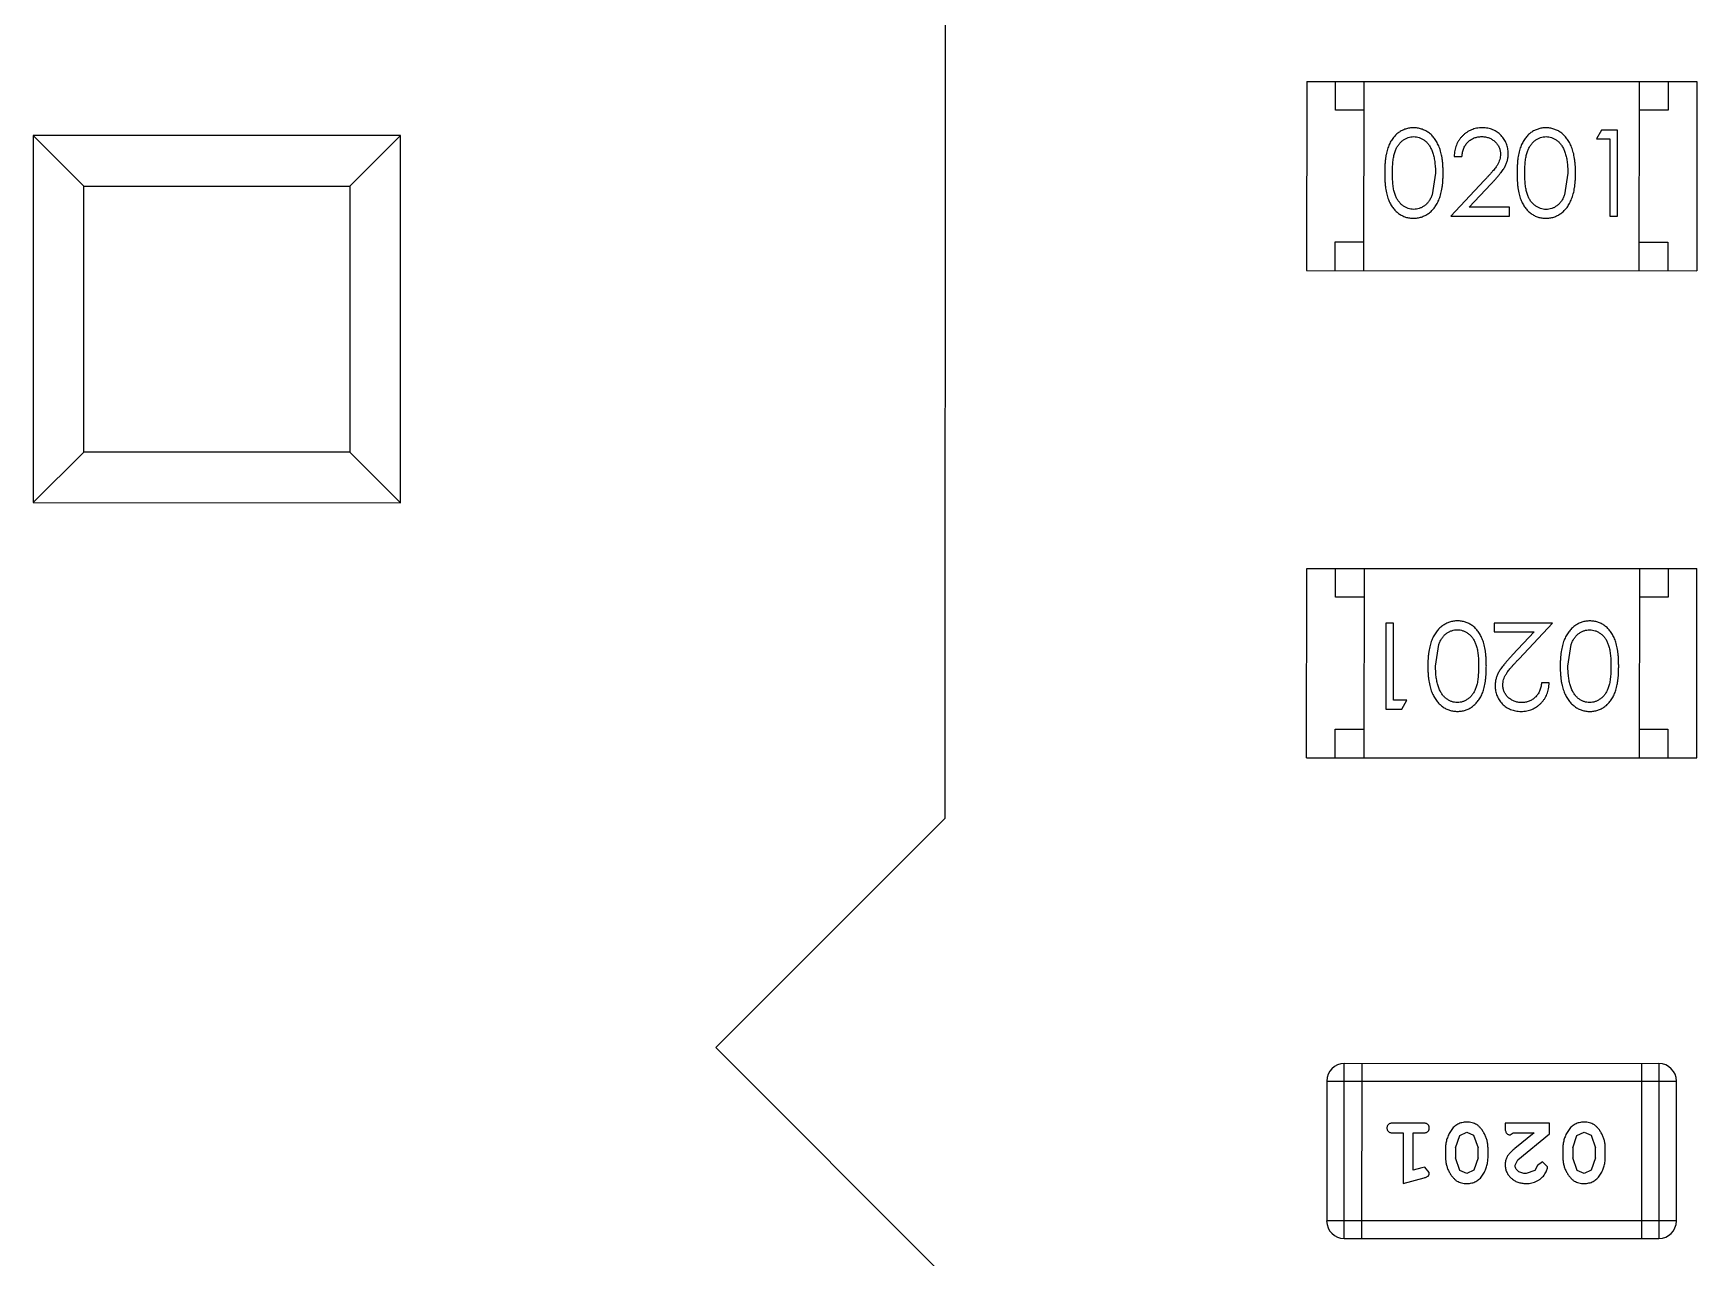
# Model space of a CAD drawing. Header units: millimetres. Extents: x 3 to 124, y -45 to 11.
# Drawn here: x 95.731 to 98.631, y -17.839 to -15.704 of the extents above; entities that cross this region are included whole.
import ezdxf

# ---------------------------------------------------------------- set-up
doc = ezdxf.new("R2010")
doc.units = ezdxf.units.MM
doc.header["$LTSCALE"] = 1.21
doc.header["$MEASUREMENT"] = 0
doc.layers.get('0').update_dxf_attribs({"linetype": 'CONTINUOUS'})

msp = doc.modelspace()

# ---------------------------------------------------------------- linework, layer by layer
at = {"color": 6, "linetype": 'Continuous'}
for p, q in [((97.321, -17.073), (97.3213, -15.333)), ((97.9512, -15.7882), (97.9511, -16.1182)), ((97.9512, -15.7882), (98.6312, -15.7883)), ((98.0012, -15.8382), (98.0012, -15.7882)), ((98.0511, -16.1182), (98.0512, -15.7882)), ((98.5311, -16.1183), (98.5312, -15.7883)), ((98.5812, -15.7883), (98.5812, -15.8383)), ((98.6312, -15.7883), (98.6311, -16.1183)), ((98.0512, -15.8382), (98.0012, -15.8382)), ((98.5812, -15.8383), (98.5312, -15.8383)), ((95.7312, -15.8827), (95.7311, -16.5227)), ((95.8194, -15.9709), (95.7312, -15.8827)), ((96.3712, -15.8828), (95.7312, -15.8827)), ((96.2831, -15.971), (96.3712, -15.8828)), ((96.3711, -16.5228), (96.3712, -15.8828)), ((98.4652, -15.873), (98.4564, -15.8884)), ((98.4564, -15.8884), (98.4795, -15.8884)), ((98.493, -15.873), (98.4652, -15.873)), ((98.4795, -15.8884), (98.4795, -16.023)), ((98.4929, -16.023), (98.493, -15.873)), ((98.2083, -15.9191), (98.2218, -15.9191)), ((98.1756, -15.948), (98.17, -15.9857)), ((98.4064, -15.948), (98.4007, -15.9857)), ((95.8193, -16.4346), (95.8194, -15.9709)), ((95.8194, -15.9709), (96.2831, -15.971)), ((96.2831, -15.971), (96.283, -16.4346)), ((98.2607, -15.9609), (98.2026, -16.023)), ((98.2347, -16.0076), (98.2722, -15.9675)), ((98.3045, -16.0076), (98.2347, -16.0076)), ((98.3045, -16.023), (98.3045, -16.0076)), ((98.2026, -16.023), (98.3045, -16.023)), ((98.4795, -16.023), (98.4929, -16.023)), ((98.0011, -16.1182), (98.0011, -16.0682)), ((98.0011, -16.0682), (98.0511, -16.0682)), ((98.5311, -16.0683), (98.5811, -16.0683)), ((98.5811, -16.0683), (98.5811, -16.1183)), ((97.9511, -16.1182), (98.6311, -16.1183)), ((95.7311, -16.5227), (95.8193, -16.4346)), ((96.283, -16.4346), (95.8193, -16.4346)), ((96.3711, -16.5228), (96.283, -16.4346)), ((95.7311, -16.5227), (96.3711, -16.5228)), ((97.9511, -16.9675), (97.9512, -16.6375)), ((97.9512, -16.6375), (98.6312, -16.6376)), ((98.0012, -16.6875), (98.0012, -16.6375)), ((98.0512, -16.6375), (98.0511, -16.9675)), ((98.5312, -16.6376), (98.5311, -16.9676)), ((98.5812, -16.6376), (98.5812, -16.6876)), ((98.6311, -16.9676), (98.6312, -16.6376)), ((98.0512, -16.6875), (98.0012, -16.6875)), ((98.5812, -16.6876), (98.5312, -16.6876)), ((98.0894, -16.7328), (98.0893, -16.8828)), ((98.1028, -16.7328), (98.0894, -16.7328)), ((98.1028, -16.8674), (98.1028, -16.7328)), ((98.2778, -16.7328), (98.2778, -16.7482)), ((98.3798, -16.7329), (98.2778, -16.7328)), ((98.3216, -16.7949), (98.3798, -16.7329)), ((98.2778, -16.7482), (98.3476, -16.7482)), ((98.3476, -16.7482), (98.3101, -16.7883)), ((98.1759, -16.8078), (98.1816, -16.7701)), ((98.4067, -16.8079), (98.4123, -16.7702)), ((98.374, -16.8367), (98.3605, -16.8367)), ((98.1259, -16.8674), (98.1028, -16.8674)), ((98.1171, -16.8828), (98.1259, -16.8674)), ((98.0893, -16.8828), (98.1171, -16.8828)), ((98.0011, -16.9675), (98.0011, -16.9175)), ((98.0011, -16.9175), (98.0511, -16.9175)), ((98.5311, -16.9176), (98.5811, -16.9176)), ((98.5811, -16.9176), (98.5811, -16.9676)), ((97.9511, -16.9675), (98.6311, -16.9676)), ((97.321, -17.073), (96.9209, -17.4729)), ((96.9209, -17.4729), (97.3209, -17.873)), ((98.0165, -17.8057), (98.0166, -17.5009)), ((98.5652, -17.501), (98.0166, -17.5009)), ((98.0471, -17.5009), (98.047, -17.8057)), ((98.5348, -17.5009), (98.5347, -17.8057)), ((98.5652, -17.501), (98.5652, -17.8058)), ((97.9861, -17.5313), (97.9861, -17.7752)), ((97.9861, -17.5313), (98.5957, -17.5314)), ((98.5957, -17.7753), (98.5957, -17.5314)), ((98.154, -17.6045), (98.1021, -17.6045)), ((98.1021, -17.6218), (98.1194, -17.6218)), ((98.1194, -17.6218), (98.1194, -17.7099)), ((98.1367, -17.6868), (98.1367, -17.6218)), ((98.1367, -17.6218), (98.154, -17.6218)), ((98.2107, -17.6478), (98.2179, -17.6261)), ((98.2179, -17.6261), (98.2302, -17.6203)), ((98.2302, -17.6203), (98.2423, -17.6255)), ((98.2423, -17.6255), (98.25, -17.6478)), ((98.2972, -17.6045), (98.2972, -17.6124)), ((98.3743, -17.6045), (98.2972, -17.6045)), ((98.3058, -17.625), (98.3113, -17.6218)), ((98.3113, -17.6218), (98.3475, -17.6218)), ((98.3475, -17.6218), (98.3139, -17.6489)), ((98.3192, -17.6684), (98.3743, -17.6234)), ((98.3743, -17.6234), (98.3743, -17.6045)), ((98.4152, -17.6479), (98.4224, -17.6261)), ((98.4224, -17.6261), (98.4347, -17.6203)), ((98.4347, -17.6203), (98.4469, -17.6256)), ((98.4469, -17.6256), (98.4545, -17.6479)), ((98.1933, -17.6476), (98.1933, -17.6653)), ((98.2107, -17.6478), (98.2107, -17.665)), ((98.25, -17.665), (98.25, -17.6478)), ((98.2673, -17.6653), (98.2673, -17.6476)), ((98.3979, -17.6476), (98.3979, -17.6653)), ((98.4152, -17.6479), (98.4152, -17.6651)), ((98.4545, -17.6651), (98.4545, -17.6479)), ((98.4718, -17.6654), (98.4718, -17.6476)), ((98.1517, -17.6826), (98.1367, -17.6868)), ((98.1571, -17.6816), (98.1517, -17.6826)), ((98.165, -17.6909), (98.1571, -17.6816)), ((98.2182, -17.6873), (98.2107, -17.665)), ((98.2304, -17.6926), (98.2182, -17.6873)), ((98.2427, -17.6868), (98.2304, -17.6926)), ((98.25, -17.665), (98.2427, -17.6868)), ((98.3145, -17.6781), (98.3192, -17.6684)), ((98.3488, -17.6873), (98.334, -17.6926)), ((98.3538, -17.6788), (98.3488, -17.6873)), ((98.3623, -17.6722), (98.3538, -17.6788)), ((98.3711, -17.6806), (98.3623, -17.6722)), ((98.4227, -17.6874), (98.4152, -17.6651)), ((98.4349, -17.6927), (98.4227, -17.6874)), ((98.4472, -17.6869), (98.4349, -17.6927)), ((98.4545, -17.6651), (98.4472, -17.6869)), ((98.1194, -17.7099), (98.156, -17.7)), ((98.5957, -17.7753), (97.9861, -17.7752)), ((98.0165, -17.8057), (98.5652, -17.8058))]:
    msp.add_line(p, q, dxfattribs=at)
for centre, start, end in [((98.0166, -17.5313), 89.9896, 179.9896), ((98.5652, -17.5314), 359.9896, 89.9896), ((98.0165, -17.7752), 179.9896, 269.9896), ((98.5652, -17.7753), 269.9896, 359.9896)]:
    msp.add_arc(centre, 0.0305, start, end, dxfattribs=at)
for points, knots in [([(98.1374, -15.8691), (98.1362, -15.8691), (98.1338, -15.8692), (98.1304, -15.8696), (98.127, -15.8702), (98.1237, -15.8712), (98.1205, -15.8723), (98.1174, -15.8738), (98.1144, -15.8755), (98.1114, -15.8775), (98.1086, -15.8797), (98.1059, -15.8821), (98.1035, -15.8848), (98.1011, -15.8878), (98.099, -15.891), (98.0969, -15.8944), (98.0951, -15.8981), (98.0935, -15.9021), (98.092, -15.9064), (98.0907, -15.9111), (98.0896, -15.9162), (98.0887, -15.9218), (98.088, -15.9277), (98.0875, -15.9341), (98.0872, -15.9409), (98.0872, -15.9456), (98.0872, -15.948)], [0, 0, 0, 0, 0.033742, 0.066533, 0.099153, 0.13154, 0.164087, 0.196563, 0.229707, 0.263315, 0.297504, 0.331686, 0.366482, 0.4021, 0.438958, 0.476748, 0.515985, 0.556589, 0.599519, 0.645765, 0.695487, 0.748721, 0.805687, 0.866754, 0.931405, 1, 1, 1, 1]), ([(98.1006, -15.9479), (98.1007, -15.9459), (98.1007, -15.942), (98.1009, -15.9364), (98.1013, -15.9311), (98.1018, -15.9262), (98.1024, -15.9216), (98.1032, -15.9175), (98.1041, -15.9138), (98.1052, -15.9103), (98.1065, -15.9072), (98.1078, -15.9043), (98.1093, -15.9016), (98.111, -15.8991), (98.1127, -15.8968), (98.1146, -15.8947), (98.1166, -15.8927), (98.1195, -15.8905), (98.1232, -15.8881), (98.1279, -15.886), (98.1328, -15.8847), (98.1361, -15.8846), (98.1378, -15.8845)], [0, 0, 0, 0, 0.073302, 0.142286, 0.206253, 0.266017, 0.321612, 0.372532, 0.419497, 0.462398, 0.502825, 0.541489, 0.579034, 0.615143, 0.650298, 0.684912, 0.718701, 0.752189, 0.817245, 0.879117, 0.939613, 1, 1, 1, 1]), ([(98.1891, -15.948), (98.1891, -15.9457), (98.189, -15.9412), (98.1887, -15.9347), (98.1882, -15.9285), (98.1875, -15.9226), (98.1865, -15.9171), (98.1854, -15.912), (98.1839, -15.9073), (98.1823, -15.9028), (98.1805, -15.8988), (98.1786, -15.8949), (98.1765, -15.8914), (98.1743, -15.888), (98.1718, -15.885), (98.1693, -15.8822), (98.1666, -15.8797), (98.1637, -15.8775), (98.1607, -15.8755), (98.1576, -15.8738), (98.1544, -15.8723), (98.1512, -15.8712), (98.1478, -15.8702), (98.1444, -15.8696), (98.1409, -15.8692), (98.1385, -15.8691), (98.1374, -15.8691)], [0, 0, 0, 0, 0.065278, 0.127205, 0.186168, 0.241675, 0.294115, 0.343609, 0.390387, 0.434463, 0.476646, 0.517002, 0.555936, 0.593716, 0.630057, 0.665601, 0.700745, 0.734917, 0.768681, 0.802087, 0.834849, 0.867433, 0.900138, 0.932806, 0.966212, 1, 1, 1, 1]), ([(98.1378, -15.8845), (98.1394, -15.8846), (98.1427, -15.8848), (98.1476, -15.886), (98.1522, -15.8881), (98.156, -15.8905), (98.1588, -15.8928), (98.1609, -15.8948), (98.1629, -15.897), (98.1647, -15.8995), (98.1663, -15.9022), (98.1679, -15.9051), (98.1693, -15.9083), (98.1707, -15.9117), (98.1718, -15.9154), (98.1729, -15.9193), (98.1737, -15.9235), (98.1744, -15.9279), (98.1749, -15.9326), (98.1754, -15.9375), (98.1756, -15.9426), (98.1756, -15.9462), (98.1756, -15.948)], [0, 0, 0, 0, 0.059689, 0.119507, 0.181075, 0.246162, 0.279894, 0.314468, 0.350403, 0.387474, 0.426147, 0.466624, 0.508745, 0.553328, 0.600058, 0.649177, 0.700552, 0.754894, 0.811825, 0.871514, 0.934319, 1, 1, 1, 1]), ([(98.2573, -15.8691), (98.2556, -15.8692), (98.2523, -15.8692), (98.2475, -15.8699), (98.2428, -15.871), (98.2384, -15.8725), (98.2342, -15.8746), (98.2302, -15.877), (98.2264, -15.8798), (98.2228, -15.8831), (98.2195, -15.8867), (98.2167, -15.8906), (98.2142, -15.8948), (98.2122, -15.8992), (98.2106, -15.9038), (98.2094, -15.9087), (98.2086, -15.9138), (98.2084, -15.9173), (98.2083, -15.9191)], [0, 0, 0, 0, 0.06445, 0.126725, 0.187421, 0.247417, 0.306749, 0.366595, 0.427749, 0.490235, 0.553031, 0.614805, 0.676505, 0.738096, 0.801021, 0.864897, 0.931209, 1, 1, 1, 1]), ([(98.2218, -15.9191), (98.2219, -15.9178), (98.2222, -15.9152), (98.2229, -15.9114), (98.2239, -15.9079), (98.2251, -15.9045), (98.2266, -15.9014), (98.2284, -15.8986), (98.2304, -15.8959), (98.2326, -15.8936), (98.2351, -15.8914), (98.2377, -15.8896), (98.2405, -15.888), (98.2434, -15.8867), (98.2465, -15.8857), (98.2497, -15.885), (98.2531, -15.8846), (98.2554, -15.8845), (98.2566, -15.8845)], [0, 0, 0, 0, 0.073648, 0.143686, 0.210962, 0.275557, 0.338064, 0.399311, 0.4594, 0.51934, 0.579024, 0.637809, 0.695959, 0.754122, 0.813113, 0.873453, 0.935561, 1, 1, 1, 1]), ([(98.2566, -15.8845), (98.2577, -15.8845), (98.2599, -15.8846), (98.2631, -15.885), (98.2662, -15.8857), (98.2692, -15.8867), (98.272, -15.888), (98.2747, -15.8895), (98.2773, -15.8914), (98.2797, -15.8935), (98.2819, -15.8957), (98.2838, -15.8982), (98.2855, -15.9007), (98.2868, -15.9033), (98.2878, -15.9061), (98.2886, -15.9089), (98.289, -15.9119), (98.2891, -15.9139), (98.2891, -15.9149)], [0, 0, 0, 0, 0.068027, 0.133505, 0.19695, 0.26027, 0.322741, 0.384982, 0.448465, 0.513424, 0.578224, 0.640011, 0.700094, 0.760067, 0.819012, 0.877878, 0.938035, 1, 1, 1, 1]), ([(98.3026, -15.9137), (98.3025, -15.9122), (98.3024, -15.9093), (98.3019, -15.905), (98.3009, -15.9009), (98.2995, -15.8968), (98.2977, -15.893), (98.2956, -15.8893), (98.293, -15.8857), (98.2901, -15.8824), (98.2869, -15.8792), (98.2833, -15.8766), (98.2796, -15.8743), (98.2756, -15.8723), (98.2714, -15.8709), (98.2669, -15.8699), (98.2621, -15.8692), (98.2589, -15.8692), (98.2573, -15.8691)], [0, 0, 0, 0, 0.06271, 0.123347, 0.183401, 0.242828, 0.302097, 0.36242, 0.423725, 0.487032, 0.550491, 0.612709, 0.674265, 0.73617, 0.799211, 0.863483, 0.930525, 1, 1, 1, 1]), ([(98.3681, -15.8691), (98.3669, -15.8692), (98.3646, -15.8692), (98.3611, -15.8696), (98.3578, -15.8703), (98.3545, -15.8712), (98.3513, -15.8724), (98.3482, -15.8738), (98.3451, -15.8755), (98.3422, -15.8775), (98.3394, -15.8797), (98.3367, -15.8822), (98.3342, -15.8849), (98.3319, -15.8878), (98.3298, -15.8911), (98.3277, -15.8945), (98.3259, -15.8982), (98.3242, -15.9022), (98.3227, -15.9065), (98.3215, -15.9112), (98.3203, -15.9163), (98.3195, -15.9218), (98.3188, -15.9278), (98.3183, -15.9342), (98.318, -15.941), (98.318, -15.9456), (98.318, -15.948)], [0, 0, 0, 0, 0.033742, 0.066533, 0.099153, 0.13154, 0.164087, 0.196563, 0.229707, 0.263315, 0.297504, 0.331686, 0.366482, 0.4021, 0.438958, 0.476748, 0.515985, 0.556589, 0.599519, 0.645765, 0.695487, 0.748721, 0.805687, 0.866754, 0.931405, 1, 1, 1, 1]), ([(98.3314, -15.948), (98.3314, -15.946), (98.3314, -15.9421), (98.3317, -15.9364), (98.332, -15.9311), (98.3326, -15.9262), (98.3332, -15.9217), (98.334, -15.9176), (98.3349, -15.9138), (98.336, -15.9104), (98.3372, -15.9073), (98.3386, -15.9044), (98.3401, -15.9017), (98.3417, -15.8992), (98.3435, -15.8968), (98.3454, -15.8947), (98.3474, -15.8928), (98.3502, -15.8905), (98.354, -15.8882), (98.3587, -15.886), (98.3636, -15.8848), (98.3669, -15.8846), (98.3686, -15.8845)], [0, 0, 0, 0, 0.073302, 0.142286, 0.206253, 0.266017, 0.321612, 0.372532, 0.419497, 0.462398, 0.502825, 0.541489, 0.579034, 0.615143, 0.650298, 0.684912, 0.718701, 0.752189, 0.817245, 0.879117, 0.939613, 1, 1, 1, 1]), ([(98.4199, -15.9481), (98.4199, -15.9458), (98.4198, -15.9413), (98.4195, -15.9347), (98.419, -15.9285), (98.4182, -15.9227), (98.4173, -15.9172), (98.4161, -15.9121), (98.4147, -15.9073), (98.4131, -15.9029), (98.4113, -15.8988), (98.4094, -15.895), (98.4073, -15.8914), (98.405, -15.8881), (98.4026, -15.8851), (98.4, -15.8823), (98.3973, -15.8798), (98.3944, -15.8775), (98.3915, -15.8755), (98.3884, -15.8738), (98.3852, -15.8724), (98.3819, -15.8712), (98.3786, -15.8703), (98.3752, -15.8696), (98.3717, -15.8692), (98.3693, -15.8692), (98.3681, -15.8691)], [0, 0, 0, 0, 0.065278, 0.127205, 0.186168, 0.241675, 0.294115, 0.343609, 0.390387, 0.434463, 0.476646, 0.517002, 0.555936, 0.593716, 0.630057, 0.665601, 0.700745, 0.734917, 0.768681, 0.802087, 0.834849, 0.867433, 0.900138, 0.932806, 0.966212, 1, 1, 1, 1]), ([(98.3686, -15.8845), (98.3702, -15.8846), (98.3735, -15.8848), (98.3783, -15.886), (98.383, -15.8882), (98.3868, -15.8905), (98.3896, -15.8928), (98.3917, -15.8948), (98.3936, -15.897), (98.3954, -15.8995), (98.3971, -15.9022), (98.3987, -15.9052), (98.4001, -15.9084), (98.4014, -15.9118), (98.4026, -15.9155), (98.4037, -15.9194), (98.4045, -15.9235), (98.4052, -15.9279), (98.4057, -15.9326), (98.4062, -15.9375), (98.4063, -15.9427), (98.4064, -15.9462), (98.4064, -15.948)], [0, 0, 0, 0, 0.059689, 0.119507, 0.181075, 0.246162, 0.279894, 0.314468, 0.350403, 0.387474, 0.426147, 0.466624, 0.508745, 0.553328, 0.600058, 0.649177, 0.700552, 0.754894, 0.811825, 0.871514, 0.934319, 1, 1, 1, 1]), ([(98.2891, -15.9149), (98.2891, -15.9166), (98.2889, -15.9198), (98.2879, -15.9246), (98.2862, -15.9292), (98.2842, -15.933), (98.2822, -15.9362), (98.2803, -15.9388), (98.2779, -15.9418), (98.2753, -15.945), (98.2722, -15.9486), (98.2687, -15.9524), (98.2649, -15.9566), (98.2622, -15.9594), (98.2607, -15.9609)], [0, 0, 0, 0, 0.088014, 0.174976, 0.2638, 0.355443, 0.406413, 0.465519, 0.533076, 0.609353, 0.693899, 0.787171, 0.889197, 1, 1, 1, 1]), ([(98.2722, -15.9675), (98.2737, -15.966), (98.2764, -15.963), (98.2804, -15.9587), (98.2839, -15.9545), (98.2871, -15.9507), (98.29, -15.947), (98.2924, -15.9437), (98.2946, -15.9405), (98.2969, -15.9367), (98.2992, -15.9319), (98.3011, -15.926), (98.3024, -15.92), (98.3025, -15.9158), (98.3026, -15.9137)], [0, 0, 0, 0, 0.09953, 0.192079, 0.277712, 0.357454, 0.429648, 0.495771, 0.555538, 0.608657, 0.707578, 0.804328, 0.901298, 1, 1, 1, 1]), ([(98.0872, -15.948), (98.0872, -15.9504), (98.0872, -15.955), (98.0875, -15.9618), (98.088, -15.9681), (98.0887, -15.9741), (98.0896, -15.9796), (98.0907, -15.9848), (98.092, -15.9895), (98.0935, -15.9938), (98.0952, -15.9978), (98.0971, -16.0015), (98.0991, -16.005), (98.1013, -16.0082), (98.1036, -16.0112), (98.106, -16.0139), (98.1087, -16.0164), (98.1115, -16.0186), (98.1144, -16.0205), (98.1174, -16.0222), (98.1205, -16.0236), (98.1237, -16.0248), (98.127, -16.0257), (98.1303, -16.0263), (98.1338, -16.0267), (98.1361, -16.0268), (98.1373, -16.0268)], [0, 0, 0, 0, 0.068113, 0.132564, 0.193427, 0.250218, 0.303569, 0.353576, 0.400235, 0.443586, 0.484619, 0.524292, 0.56238, 0.599049, 0.63494, 0.669782, 0.704009, 0.737842, 0.771098, 0.803896, 0.836415, 0.868639, 0.900715, 0.933378, 0.966213, 1, 1, 1, 1]), ([(98.1378, -16.0114), (98.1361, -16.0113), (98.1328, -16.0112), (98.1279, -16.0099), (98.1232, -16.0078), (98.1194, -16.0054), (98.1166, -16.0031), (98.1145, -16.0012), (98.1127, -15.999), (98.1109, -15.9967), (98.1092, -15.9942), (98.1078, -15.9915), (98.1064, -15.9886), (98.1052, -15.9855), (98.1041, -15.9821), (98.1032, -15.9783), (98.1024, -15.9742), (98.1017, -15.9697), (98.1013, -15.9648), (98.1009, -15.9595), (98.1007, -15.9538), (98.1007, -15.9499), (98.1006, -15.9479)], [0, 0, 0, 0, 0.060034, 0.120278, 0.182348, 0.247919, 0.281641, 0.315701, 0.350322, 0.385703, 0.421819, 0.459196, 0.497866, 0.538301, 0.58121, 0.628183, 0.679403, 0.734699, 0.794074, 0.858416, 0.927049, 1, 1, 1, 1]), ([(98.1373, -16.0268), (98.1385, -16.0268), (98.1409, -16.0267), (98.1444, -16.0263), (98.1478, -16.0256), (98.1512, -16.0247), (98.1544, -16.0235), (98.1576, -16.0221), (98.1607, -16.0203), (98.1638, -16.0183), (98.1666, -16.0161), (98.1694, -16.0135), (98.172, -16.0108), (98.1744, -16.0077), (98.1766, -16.0044), (98.1787, -16.0008), (98.1806, -15.9971), (98.1824, -15.993), (98.184, -15.9886), (98.1853, -15.9838), (98.1865, -15.9788), (98.1875, -15.9733), (98.1882, -15.9675), (98.1887, -15.9613), (98.189, -15.9548), (98.1891, -15.9503), (98.1891, -15.948)], [0, 0, 0, 0, 0.033824, 0.067298, 0.10028, 0.133019, 0.165736, 0.198792, 0.232372, 0.266409, 0.301016, 0.336196, 0.371972, 0.408574, 0.446394, 0.485225, 0.525372, 0.567224, 0.611081, 0.65775, 0.70702, 0.759235, 0.814484, 0.873227, 0.934937, 1, 1, 1, 1]), ([(98.318, -15.948), (98.318, -15.9504), (98.318, -15.9551), (98.3183, -15.9618), (98.3188, -15.9682), (98.3195, -15.9741), (98.3204, -15.9797), (98.3215, -15.9848), (98.3228, -15.9895), (98.3243, -15.9939), (98.326, -15.9979), (98.3279, -16.0016), (98.3299, -16.0051), (98.3321, -16.0083), (98.3343, -16.0112), (98.3368, -16.014), (98.3395, -16.0164), (98.3423, -16.0186), (98.3452, -16.0205), (98.3482, -16.0222), (98.3513, -16.0237), (98.3545, -16.0248), (98.3578, -16.0257), (98.3611, -16.0264), (98.3646, -16.0268), (98.3669, -16.0268), (98.3681, -16.0268)], [0, 0, 0, 0, 0.068113, 0.132564, 0.193427, 0.250218, 0.303569, 0.353576, 0.400235, 0.443586, 0.484619, 0.524292, 0.56238, 0.599049, 0.63494, 0.669782, 0.704009, 0.737842, 0.771098, 0.803896, 0.836415, 0.868639, 0.900715, 0.933378, 0.966213, 1, 1, 1, 1]), ([(98.3685, -16.0115), (98.3669, -16.0114), (98.3636, -16.0112), (98.3587, -16.0099), (98.354, -16.0078), (98.3502, -16.0054), (98.3474, -16.0031), (98.3453, -16.0012), (98.3434, -15.9991), (98.3416, -15.9968), (98.34, -15.9943), (98.3385, -15.9915), (98.3372, -15.9886), (98.3359, -15.9855), (98.3349, -15.9821), (98.3339, -15.9783), (98.3332, -15.9742), (98.3325, -15.9697), (98.332, -15.9648), (98.3317, -15.9595), (98.3314, -15.9539), (98.3314, -15.95), (98.3314, -15.948)], [0, 0, 0, 0, 0.060034, 0.120278, 0.182348, 0.247919, 0.281641, 0.315701, 0.350322, 0.385703, 0.421819, 0.459196, 0.497866, 0.538301, 0.58121, 0.628183, 0.679403, 0.734699, 0.794074, 0.858416, 0.927049, 1, 1, 1, 1]), ([(98.3681, -16.0268), (98.3693, -16.0268), (98.3717, -16.0268), (98.3752, -16.0263), (98.3786, -16.0257), (98.382, -16.0248), (98.3852, -16.0235), (98.3884, -16.0221), (98.3915, -16.0203), (98.3945, -16.0184), (98.3974, -16.0161), (98.4001, -16.0136), (98.4027, -16.0108), (98.4051, -16.0078), (98.4074, -16.0045), (98.4095, -16.0009), (98.4114, -15.9971), (98.4132, -15.993), (98.4148, -15.9886), (98.4161, -15.9839), (98.4173, -15.9788), (98.4183, -15.9734), (98.419, -15.9675), (98.4195, -15.9614), (98.4198, -15.9548), (98.4198, -15.9504), (98.4199, -15.9481)], [0, 0, 0, 0, 0.033824, 0.067298, 0.10028, 0.133019, 0.165736, 0.198792, 0.232372, 0.266409, 0.301016, 0.336196, 0.371972, 0.408574, 0.446394, 0.485225, 0.525372, 0.567224, 0.611081, 0.65775, 0.70702, 0.759235, 0.814484, 0.873227, 0.934937, 1, 1, 1, 1]), ([(98.17, -15.9857), (98.1696, -15.9867), (98.1688, -15.9888), (98.1675, -15.9917), (98.166, -15.9944), (98.1644, -15.9969), (98.1627, -15.9992), (98.1608, -16.0014), (98.1588, -16.0033), (98.156, -16.0055), (98.1523, -16.0079), (98.1476, -16.0099), (98.1428, -16.0112), (98.1394, -16.0113), (98.1378, -16.0114)], [0, 0, 0, 0, 0.075949, 0.148549, 0.218996, 0.286119, 0.351826, 0.416074, 0.478265, 0.540325, 0.660405, 0.774606, 0.887187, 1, 1, 1, 1]), ([(98.4007, -15.9857), (98.4003, -15.9868), (98.3996, -15.9888), (98.3983, -15.9917), (98.3968, -15.9945), (98.3952, -15.997), (98.3934, -15.9993), (98.3916, -16.0014), (98.3896, -16.0033), (98.3868, -16.0056), (98.3831, -16.0079), (98.3784, -16.0099), (98.3735, -16.0112), (98.3702, -16.0114), (98.3685, -16.0115)], [0, 0, 0, 0, 0.075949, 0.148549, 0.218996, 0.286119, 0.351826, 0.416074, 0.478265, 0.540325, 0.660405, 0.774606, 0.887187, 1, 1, 1, 1]), ([(98.2142, -16.729), (98.213, -16.729), (98.2106, -16.729), (98.2071, -16.7295), (98.2037, -16.7301), (98.2003, -16.7311), (98.1971, -16.7323), (98.1939, -16.7337), (98.1908, -16.7355), (98.1878, -16.7375), (98.1849, -16.7397), (98.1822, -16.7422), (98.1796, -16.745), (98.1772, -16.7481), (98.1749, -16.7514), (98.1728, -16.7549), (98.1709, -16.7587), (98.1691, -16.7628), (98.1675, -16.7672), (98.1662, -16.7719), (98.165, -16.777), (98.164, -16.7825), (98.1634, -16.7883), (98.1628, -16.7945), (98.1625, -16.801), (98.1625, -16.8055), (98.1624, -16.8078)], [0, 0, 0, 0, 0.033824, 0.067298, 0.10028, 0.133019, 0.165736, 0.198792, 0.232372, 0.266409, 0.301016, 0.336196, 0.371972, 0.408574, 0.446394, 0.485225, 0.525372, 0.567224, 0.611081, 0.65775, 0.70702, 0.759235, 0.814484, 0.873227, 0.934937, 1, 1, 1, 1]), ([(98.2644, -16.8078), (98.2643, -16.8054), (98.2643, -16.8008), (98.264, -16.794), (98.2635, -16.7876), (98.2628, -16.7817), (98.2619, -16.7762), (98.2608, -16.771), (98.2595, -16.7663), (98.258, -16.762), (98.2563, -16.758), (98.2544, -16.7542), (98.2524, -16.7508), (98.2503, -16.7476), (98.248, -16.7446), (98.2455, -16.7419), (98.2428, -16.7394), (98.24, -16.7372), (98.2371, -16.7353), (98.2341, -16.7336), (98.231, -16.7322), (98.2278, -16.731), (98.2245, -16.7301), (98.2212, -16.7295), (98.2177, -16.729), (98.2154, -16.729), (98.2142, -16.729)], [0, 0, 0, 0, 0.068113, 0.132564, 0.193427, 0.250218, 0.303569, 0.353576, 0.400235, 0.443586, 0.484619, 0.524292, 0.56238, 0.599049, 0.63494, 0.669782, 0.704009, 0.737842, 0.771098, 0.803896, 0.836415, 0.868639, 0.900715, 0.933378, 0.966213, 1, 1, 1, 1]), ([(98.445, -16.729), (98.4438, -16.729), (98.4414, -16.7291), (98.4379, -16.7295), (98.4345, -16.7302), (98.4311, -16.7311), (98.4279, -16.7323), (98.4247, -16.7338), (98.4216, -16.7355), (98.4186, -16.7375), (98.4157, -16.7398), (98.4129, -16.7423), (98.4103, -16.7451), (98.4079, -16.7481), (98.4057, -16.7514), (98.4036, -16.755), (98.4017, -16.7588), (98.3999, -16.7628), (98.3983, -16.7672), (98.397, -16.772), (98.3958, -16.7771), (98.3948, -16.7825), (98.3941, -16.7883), (98.3936, -16.7945), (98.3933, -16.801), (98.3932, -16.8055), (98.3932, -16.8078)], [0, 0, 0, 0, 0.033824, 0.067298, 0.10028, 0.133019, 0.165736, 0.198792, 0.232372, 0.266409, 0.301016, 0.336196, 0.371972, 0.408574, 0.446394, 0.485225, 0.525372, 0.567224, 0.611081, 0.65775, 0.70702, 0.759235, 0.814484, 0.873227, 0.934937, 1, 1, 1, 1]), ([(98.4951, -16.8078), (98.4951, -16.8054), (98.4951, -16.8008), (98.4948, -16.794), (98.4943, -16.7877), (98.4936, -16.7817), (98.4927, -16.7762), (98.4916, -16.7711), (98.4903, -16.7663), (98.4888, -16.762), (98.4871, -16.758), (98.4852, -16.7543), (98.4832, -16.7508), (98.481, -16.7476), (98.4787, -16.7446), (98.4763, -16.7419), (98.4736, -16.7395), (98.4708, -16.7373), (98.4679, -16.7353), (98.4649, -16.7337), (98.4618, -16.7322), (98.4586, -16.7311), (98.4553, -16.7302), (98.452, -16.7295), (98.4485, -16.7291), (98.4462, -16.729), (98.445, -16.729)], [0, 0, 0, 0, 0.068113, 0.132564, 0.193427, 0.250218, 0.303569, 0.353576, 0.400235, 0.443586, 0.484619, 0.524292, 0.56238, 0.599049, 0.63494, 0.669782, 0.704009, 0.737842, 0.771098, 0.803896, 0.836415, 0.868639, 0.900715, 0.933378, 0.966213, 1, 1, 1, 1]), ([(98.1816, -16.7701), (98.182, -16.7691), (98.1827, -16.767), (98.1841, -16.7641), (98.1855, -16.7614), (98.1871, -16.7588), (98.1889, -16.7565), (98.1907, -16.7544), (98.1927, -16.7525), (98.1955, -16.7502), (98.1992, -16.7479), (98.2039, -16.7459), (98.2088, -16.7446), (98.2121, -16.7444), (98.2138, -16.7444)], [0, 0, 0, 0, 0.075949, 0.148549, 0.218996, 0.286119, 0.351826, 0.416074, 0.478265, 0.540325, 0.660405, 0.774606, 0.887187, 1, 1, 1, 1]), ([(98.2138, -16.7444), (98.2154, -16.7445), (98.2187, -16.7446), (98.2236, -16.7459), (98.2283, -16.748), (98.2321, -16.7504), (98.2349, -16.7527), (98.237, -16.7546), (98.2389, -16.7568), (98.2407, -16.7591), (98.2423, -16.7616), (98.2438, -16.7643), (98.2451, -16.7672), (98.2464, -16.7703), (98.2475, -16.7737), (98.2484, -16.7775), (98.2491, -16.7816), (98.2498, -16.7861), (98.2503, -16.791), (98.2506, -16.7963), (98.2509, -16.8019), (98.2509, -16.8058), (98.2509, -16.8078)], [0, 0, 0, 0, 0.060034, 0.120278, 0.182348, 0.247919, 0.281641, 0.315701, 0.350322, 0.385703, 0.421819, 0.459196, 0.497866, 0.538301, 0.58121, 0.628183, 0.679403, 0.734699, 0.794074, 0.858416, 0.927049, 1, 1, 1, 1]), ([(98.4123, -16.7702), (98.4127, -16.7691), (98.4135, -16.7671), (98.4148, -16.7641), (98.4163, -16.7614), (98.4179, -16.7589), (98.4196, -16.7566), (98.4215, -16.7544), (98.4235, -16.7525), (98.4263, -16.7503), (98.43, -16.7479), (98.4347, -16.7459), (98.4396, -16.7446), (98.4429, -16.7445), (98.4445, -16.7444)], [0, 0, 0, 0, 0.075949, 0.148549, 0.218996, 0.286119, 0.351826, 0.416074, 0.478265, 0.540325, 0.660405, 0.774606, 0.887187, 1, 1, 1, 1]), ([(98.4445, -16.7444), (98.4462, -16.7445), (98.4495, -16.7447), (98.4544, -16.746), (98.4591, -16.748), (98.4629, -16.7504), (98.4657, -16.7527), (98.4678, -16.7546), (98.4697, -16.7568), (98.4714, -16.7591), (98.4731, -16.7616), (98.4745, -16.7643), (98.4759, -16.7672), (98.4771, -16.7703), (98.4782, -16.7738), (98.4791, -16.7775), (98.4799, -16.7817), (98.4806, -16.7862), (98.481, -16.7911), (98.4814, -16.7963), (98.4816, -16.802), (98.4817, -16.8059), (98.4817, -16.8079)], [0, 0, 0, 0, 0.060034, 0.120278, 0.182348, 0.247919, 0.281641, 0.315701, 0.350322, 0.385703, 0.421819, 0.459196, 0.497866, 0.538301, 0.58121, 0.628183, 0.679403, 0.734699, 0.794074, 0.858416, 0.927049, 1, 1, 1, 1]), ([(98.3101, -16.7883), (98.3087, -16.7898), (98.3059, -16.7928), (98.3019, -16.7971), (98.2984, -16.8013), (98.2952, -16.8052), (98.2923, -16.8088), (98.2899, -16.8122), (98.2878, -16.8153), (98.2854, -16.8191), (98.2831, -16.8239), (98.2812, -16.8298), (98.2799, -16.8359), (98.2798, -16.84), (98.2797, -16.8421)], [0, 0, 0, 0, 0.09953, 0.192079, 0.277712, 0.357454, 0.429648, 0.495771, 0.555538, 0.608657, 0.707578, 0.804328, 0.901298, 1, 1, 1, 1]), ([(98.1624, -16.8078), (98.1625, -16.8101), (98.1625, -16.8146), (98.1628, -16.8211), (98.1633, -16.8273), (98.1641, -16.8332), (98.165, -16.8386), (98.1662, -16.8438), (98.1676, -16.8485), (98.1692, -16.8529), (98.171, -16.857), (98.1729, -16.8609), (98.175, -16.8644), (98.1773, -16.8677), (98.1797, -16.8708), (98.1823, -16.8735), (98.185, -16.8761), (98.1879, -16.8783), (98.1908, -16.8803), (98.1939, -16.882), (98.1971, -16.8834), (98.2004, -16.8846), (98.2037, -16.8856), (98.2071, -16.8862), (98.2106, -16.8866), (98.213, -16.8867), (98.2142, -16.8867)], [0, 0, 0, 0, 0.065278, 0.127205, 0.186168, 0.241675, 0.294115, 0.343609, 0.390387, 0.434463, 0.476646, 0.517002, 0.555936, 0.593716, 0.630057, 0.665601, 0.700745, 0.734917, 0.768681, 0.802087, 0.834849, 0.867433, 0.900138, 0.932806, 0.966212, 1, 1, 1, 1]), ([(98.2137, -16.8713), (98.2121, -16.8712), (98.2088, -16.871), (98.204, -16.8698), (98.1993, -16.8676), (98.1956, -16.8653), (98.1927, -16.863), (98.1906, -16.861), (98.1887, -16.8588), (98.1869, -16.8563), (98.1852, -16.8536), (98.1836, -16.8506), (98.1822, -16.8475), (98.1809, -16.8441), (98.1797, -16.8404), (98.1786, -16.8365), (98.1778, -16.8323), (98.1771, -16.8279), (98.1766, -16.8232), (98.1761, -16.8183), (98.176, -16.8132), (98.1759, -16.8096), (98.1759, -16.8078)], [0, 0, 0, 0, 0.059689, 0.119507, 0.181075, 0.246162, 0.279894, 0.314468, 0.350403, 0.387474, 0.426147, 0.466624, 0.508745, 0.553328, 0.600058, 0.649177, 0.700552, 0.754894, 0.811825, 0.871514, 0.934319, 1, 1, 1, 1]), ([(98.2509, -16.8078), (98.2509, -16.8099), (98.2509, -16.8138), (98.2506, -16.8194), (98.2503, -16.8247), (98.2497, -16.8296), (98.2492, -16.8341), (98.2483, -16.8383), (98.2474, -16.842), (98.2463, -16.8454), (98.2451, -16.8485), (98.2437, -16.8515), (98.2422, -16.8542), (98.2406, -16.8567), (98.2388, -16.859), (98.237, -16.8611), (98.2349, -16.8631), (98.2321, -16.8653), (98.2283, -16.8677), (98.2236, -16.8698), (98.2187, -16.871), (98.2154, -16.8712), (98.2137, -16.8713)], [0, 0, 0, 0, 0.073302, 0.142286, 0.206253, 0.266017, 0.321612, 0.372532, 0.419497, 0.462398, 0.502825, 0.541489, 0.579034, 0.615143, 0.650298, 0.684912, 0.718701, 0.752189, 0.817245, 0.879117, 0.939613, 1, 1, 1, 1]), ([(98.2142, -16.8867), (98.2154, -16.8867), (98.2177, -16.8866), (98.2212, -16.8862), (98.2245, -16.8856), (98.2278, -16.8846), (98.231, -16.8835), (98.2342, -16.882), (98.2372, -16.8803), (98.2401, -16.8783), (98.2429, -16.8761), (98.2456, -16.8737), (98.2481, -16.8709), (98.2504, -16.868), (98.2525, -16.8648), (98.2546, -16.8613), (98.2564, -16.8576), (98.2581, -16.8537), (98.2596, -16.8494), (98.2608, -16.8447), (98.262, -16.8396), (98.2628, -16.834), (98.2635, -16.828), (98.264, -16.8217), (98.2643, -16.8149), (98.2643, -16.8102), (98.2644, -16.8078)], [0, 0, 0, 0, 0.033742, 0.066533, 0.099153, 0.13154, 0.164087, 0.196563, 0.229707, 0.263315, 0.297504, 0.331686, 0.366482, 0.4021, 0.438958, 0.476748, 0.515985, 0.556589, 0.599519, 0.645765, 0.695487, 0.748721, 0.805687, 0.866754, 0.931405, 1, 1, 1, 1]), ([(98.2932, -16.8409), (98.2933, -16.8393), (98.2934, -16.836), (98.2944, -16.8312), (98.2961, -16.8266), (98.2981, -16.8228), (98.3001, -16.8197), (98.302, -16.817), (98.3044, -16.8141), (98.307, -16.8108), (98.3101, -16.8072), (98.3136, -16.8034), (98.3174, -16.7992), (98.3201, -16.7964), (98.3216, -16.7949)], [0, 0, 0, 0, 0.088014, 0.174976, 0.2638, 0.355443, 0.406413, 0.465519, 0.533076, 0.609353, 0.693899, 0.787171, 0.889197, 1, 1, 1, 1]), ([(98.3932, -16.8078), (98.3932, -16.8101), (98.3933, -16.8146), (98.3936, -16.8212), (98.3941, -16.8274), (98.3948, -16.8332), (98.3958, -16.8387), (98.397, -16.8438), (98.3984, -16.8486), (98.4, -16.853), (98.4018, -16.8571), (98.4037, -16.8609), (98.4058, -16.8645), (98.408, -16.8678), (98.4105, -16.8708), (98.413, -16.8736), (98.4158, -16.8761), (98.4186, -16.8783), (98.4216, -16.8803), (98.4247, -16.882), (98.4279, -16.8835), (98.4311, -16.8847), (98.4345, -16.8856), (98.4379, -16.8863), (98.4414, -16.8867), (98.4438, -16.8867), (98.445, -16.8867)], [0, 0, 0, 0, 0.065278, 0.127205, 0.186168, 0.241675, 0.294115, 0.343609, 0.390387, 0.434463, 0.476646, 0.517002, 0.555936, 0.593716, 0.630057, 0.665601, 0.700745, 0.734917, 0.768681, 0.802087, 0.834849, 0.867433, 0.900138, 0.932806, 0.966212, 1, 1, 1, 1]), ([(98.4445, -16.8713), (98.4429, -16.8712), (98.4396, -16.8711), (98.4347, -16.8698), (98.4301, -16.8677), (98.4263, -16.8654), (98.4235, -16.8631), (98.4214, -16.8611), (98.4195, -16.8588), (98.4177, -16.8563), (98.416, -16.8536), (98.4144, -16.8507), (98.413, -16.8475), (98.4116, -16.8441), (98.4105, -16.8404), (98.4094, -16.8365), (98.4086, -16.8323), (98.4079, -16.8279), (98.4074, -16.8233), (98.4069, -16.8184), (98.4067, -16.8132), (98.4067, -16.8097), (98.4067, -16.8079)], [0, 0, 0, 0, 0.059689, 0.119507, 0.181075, 0.246162, 0.279894, 0.314468, 0.350403, 0.387474, 0.426147, 0.466624, 0.508745, 0.553328, 0.600058, 0.649177, 0.700552, 0.754894, 0.811825, 0.871514, 0.934319, 1, 1, 1, 1]), ([(98.4817, -16.8079), (98.4817, -16.8099), (98.4816, -16.8138), (98.4814, -16.8195), (98.481, -16.8247), (98.4805, -16.8296), (98.4799, -16.8342), (98.4791, -16.8383), (98.4782, -16.8421), (98.4771, -16.8455), (98.4758, -16.8486), (98.4745, -16.8515), (98.473, -16.8542), (98.4714, -16.8567), (98.4696, -16.859), (98.4677, -16.8612), (98.4657, -16.8631), (98.4628, -16.8653), (98.4591, -16.8677), (98.4544, -16.8698), (98.4495, -16.8711), (98.4462, -16.8712), (98.4445, -16.8713)], [0, 0, 0, 0, 0.073302, 0.142286, 0.206253, 0.266017, 0.321612, 0.372532, 0.419497, 0.462398, 0.502825, 0.541489, 0.579034, 0.615143, 0.650298, 0.684912, 0.718701, 0.752189, 0.817245, 0.879117, 0.939613, 1, 1, 1, 1]), ([(98.445, -16.8867), (98.4461, -16.8867), (98.4485, -16.8867), (98.4519, -16.8863), (98.4553, -16.8856), (98.4586, -16.8847), (98.4618, -16.8835), (98.4649, -16.882), (98.4679, -16.8803), (98.4709, -16.8784), (98.4737, -16.8762), (98.4764, -16.8737), (98.4788, -16.871), (98.4812, -16.868), (98.4833, -16.8648), (98.4854, -16.8614), (98.4872, -16.8577), (98.4888, -16.8537), (98.4903, -16.8494), (98.4916, -16.8447), (98.4927, -16.8396), (98.4936, -16.834), (98.4943, -16.8281), (98.4948, -16.8217), (98.4951, -16.8149), (98.4951, -16.8102), (98.4951, -16.8078)], [0, 0, 0, 0, 0.033742, 0.066533, 0.099153, 0.13154, 0.164087, 0.196563, 0.229707, 0.263315, 0.297504, 0.331686, 0.366482, 0.4021, 0.438958, 0.476748, 0.515985, 0.556589, 0.599519, 0.645765, 0.695487, 0.748721, 0.805687, 0.866754, 0.931405, 1, 1, 1, 1]), ([(98.2797, -16.8421), (98.2798, -16.8436), (98.2799, -16.8465), (98.2804, -16.8508), (98.2814, -16.855), (98.2828, -16.859), (98.2846, -16.8628), (98.2867, -16.8665), (98.2893, -16.8701), (98.2922, -16.8735), (98.2954, -16.8766), (98.299, -16.8793), (98.3027, -16.8816), (98.3067, -16.8835), (98.311, -16.8849), (98.3154, -16.8859), (98.3202, -16.8866), (98.3234, -16.8867), (98.325, -16.8867)], [0, 0, 0, 0, 0.06271, 0.123347, 0.183401, 0.242828, 0.302097, 0.36242, 0.423725, 0.487032, 0.550491, 0.612709, 0.674265, 0.73617, 0.799211, 0.863483, 0.930525, 1, 1, 1, 1]), ([(98.3257, -16.8713), (98.3246, -16.8713), (98.3224, -16.8712), (98.3192, -16.8708), (98.3161, -16.8701), (98.3131, -16.8691), (98.3103, -16.8678), (98.3076, -16.8663), (98.305, -16.8644), (98.3026, -16.8624), (98.3004, -16.8601), (98.2985, -16.8577), (98.2968, -16.8551), (98.2955, -16.8525), (98.2945, -16.8498), (98.2937, -16.8469), (98.2933, -16.8439), (98.2932, -16.8419), (98.2932, -16.8409)], [0, 0, 0, 0, 0.068027, 0.133505, 0.19695, 0.26027, 0.322741, 0.384982, 0.448465, 0.513424, 0.578224, 0.640011, 0.700094, 0.760067, 0.819012, 0.877878, 0.938035, 1, 1, 1, 1]), ([(98.325, -16.8867), (98.3267, -16.8867), (98.33, -16.8866), (98.3348, -16.8859), (98.3395, -16.8848), (98.3439, -16.8833), (98.3481, -16.8813), (98.3521, -16.8788), (98.3559, -16.876), (98.3595, -16.8727), (98.3628, -16.8691), (98.3656, -16.8652), (98.3681, -16.861), (98.3701, -16.8566), (98.3717, -16.852), (98.3729, -16.8471), (98.3737, -16.842), (98.3739, -16.8385), (98.374, -16.8367)], [0, 0, 0, 0, 0.06445, 0.126725, 0.187421, 0.247417, 0.306749, 0.366595, 0.427749, 0.490235, 0.553031, 0.614805, 0.676505, 0.738096, 0.801021, 0.864897, 0.931209, 1, 1, 1, 1]), ([(98.3605, -16.8367), (98.3604, -16.838), (98.3601, -16.8406), (98.3594, -16.8444), (98.3584, -16.848), (98.3572, -16.8513), (98.3557, -16.8544), (98.3539, -16.8572), (98.352, -16.8599), (98.3497, -16.8622), (98.3472, -16.8644), (98.3446, -16.8663), (98.3418, -16.8678), (98.3389, -16.8691), (98.3358, -16.8701), (98.3326, -16.8708), (98.3292, -16.8712), (98.3269, -16.8713), (98.3257, -16.8713)], [0, 0, 0, 0, 0.073648, 0.143686, 0.210962, 0.275557, 0.338064, 0.399311, 0.4594, 0.51934, 0.579024, 0.637809, 0.695959, 0.754122, 0.813113, 0.873453, 0.935561, 1, 1, 1, 1]), ([(98.2303, -17.603), (98.2288, -17.603), (98.226, -17.6031), (98.2219, -17.6038), (98.2181, -17.6049), (98.2145, -17.6065), (98.2112, -17.6085), (98.2081, -17.611), (98.2053, -17.614), (98.2029, -17.6174), (98.2007, -17.621), (98.1987, -17.6246), (98.1971, -17.6283), (98.1957, -17.6321), (98.1947, -17.6359), (98.1939, -17.6398), (98.1934, -17.6436), (98.1934, -17.6463), (98.1933, -17.6476)], [0, 0, 0, 0, 0.067217, 0.131051, 0.19272, 0.252824, 0.312745, 0.373449, 0.436041, 0.501494, 0.567761, 0.632087, 0.695096, 0.757109, 0.817993, 0.878657, 0.939311, 1, 1, 1, 1]), ([(98.2673, -17.6476), (98.2673, -17.6465), (98.2672, -17.6444), (98.2669, -17.6412), (98.2664, -17.6381), (98.2657, -17.635), (98.2649, -17.6319), (98.2637, -17.6289), (98.2625, -17.626), (98.261, -17.6231), (98.2594, -17.6204), (98.2578, -17.6178), (98.2562, -17.6155), (98.2545, -17.6134), (98.2528, -17.6115), (98.2511, -17.6099), (98.2494, -17.6084), (98.247, -17.6068), (98.2438, -17.6052), (98.2396, -17.6039), (98.2351, -17.6031), (98.2319, -17.603), (98.2303, -17.603)], [0, 0, 0, 0, 0.049886, 0.09882, 0.148132, 0.19689, 0.246038, 0.295176, 0.345305, 0.395692, 0.445312, 0.491875, 0.535813, 0.577009, 0.616081, 0.652689, 0.687585, 0.720206, 0.785062, 0.85223, 0.923759, 1, 1, 1, 1]), ([(98.4348, -17.603), (98.4333, -17.603), (98.4305, -17.6031), (98.4264, -17.6038), (98.4226, -17.6049), (98.419, -17.6065), (98.4157, -17.6085), (98.4126, -17.6111), (98.4098, -17.614), (98.4074, -17.6174), (98.4052, -17.621), (98.4032, -17.6247), (98.4016, -17.6284), (98.4002, -17.6321), (98.3992, -17.636), (98.3984, -17.6398), (98.3979, -17.6437), (98.3979, -17.6463), (98.3979, -17.6476)], [0, 0, 0, 0, 0.067217, 0.131051, 0.19272, 0.252824, 0.312745, 0.373449, 0.436041, 0.501494, 0.567761, 0.632087, 0.695096, 0.757109, 0.817993, 0.878657, 0.939311, 1, 1, 1, 1]), ([(98.4718, -17.6476), (98.4718, -17.6465), (98.4717, -17.6444), (98.4714, -17.6412), (98.471, -17.6381), (98.4703, -17.635), (98.4694, -17.632), (98.4682, -17.629), (98.467, -17.626), (98.4655, -17.6231), (98.4639, -17.6204), (98.4623, -17.6178), (98.4607, -17.6155), (98.459, -17.6134), (98.4573, -17.6116), (98.4556, -17.6099), (98.4539, -17.6085), (98.4515, -17.6069), (98.4484, -17.6053), (98.4442, -17.604), (98.4396, -17.6031), (98.4364, -17.603), (98.4348, -17.603)], [0, 0, 0, 0, 0.049886, 0.09882, 0.148132, 0.19689, 0.246038, 0.295176, 0.345305, 0.395692, 0.445312, 0.491875, 0.535813, 0.577009, 0.616081, 0.652689, 0.687585, 0.720206, 0.785062, 0.85223, 0.923759, 1, 1, 1, 1]), ([(98.1021, -17.6045), (98.1012, -17.6045), (98.0995, -17.6046), (98.0972, -17.605), (98.0952, -17.6057), (98.0937, -17.6068), (98.0925, -17.6082), (98.0917, -17.6097), (98.0912, -17.6114), (98.0911, -17.6125), (98.0911, -17.6132)], [0, 0, 0, 0, 0.169012, 0.317488, 0.445429, 0.560977, 0.67065, 0.776666, 0.88492, 1, 1, 1, 1]), ([(98.0911, -17.6132), (98.0911, -17.6138), (98.0912, -17.6149), (98.0917, -17.6166), (98.0925, -17.6181), (98.0937, -17.6194), (98.0953, -17.6205), (98.0972, -17.6213), (98.0995, -17.6217), (98.1012, -17.6218), (98.1021, -17.6218)], [0, 0, 0, 0, 0.11517, 0.223509, 0.328254, 0.438012, 0.553651, 0.682263, 0.830856, 1, 1, 1, 1]), ([(98.165, -17.6132), (98.165, -17.6126), (98.1649, -17.6114), (98.1644, -17.6097), (98.1636, -17.6082), (98.1625, -17.6068), (98.1609, -17.6058), (98.1589, -17.605), (98.1566, -17.6046), (98.1549, -17.6045), (98.154, -17.6045)], [0, 0, 0, 0, 0.115051, 0.223278, 0.329269, 0.437893, 0.554681, 0.682591, 0.83103, 1, 1, 1, 1]), ([(98.154, -17.6218), (98.1549, -17.6218), (98.1566, -17.6218), (98.1589, -17.6213), (98.1609, -17.6205), (98.1625, -17.6195), (98.1636, -17.6181), (98.1644, -17.6166), (98.1649, -17.615), (98.165, -17.6138), (98.165, -17.6132)], [0, 0, 0, 0, 0.169102, 0.317658, 0.446239, 0.563118, 0.671828, 0.776546, 0.884858, 1, 1, 1, 1]), ([(98.2972, -17.6124), (98.2972, -17.6135), (98.2972, -17.6154), (98.2977, -17.6182), (98.2984, -17.6204), (98.2994, -17.6221), (98.3007, -17.6234), (98.3023, -17.6243), (98.304, -17.6249), (98.3052, -17.625), (98.3058, -17.625)], [0, 0, 0, 0, 0.1844, 0.34094, 0.473574, 0.586824, 0.690029, 0.789175, 0.890445, 1, 1, 1, 1]), ([(98.3139, -17.6489), (98.3131, -17.6497), (98.3114, -17.6511), (98.309, -17.6534), (98.3069, -17.6555), (98.305, -17.6575), (98.3034, -17.6593), (98.3021, -17.6611), (98.3009, -17.6627), (98.2998, -17.6648), (98.2987, -17.6673), (98.2978, -17.6705), (98.2973, -17.6738), (98.2972, -17.676), (98.2972, -17.6772)], [0, 0, 0, 0, 0.103002, 0.197728, 0.285279, 0.365235, 0.437224, 0.502446, 0.560545, 0.611446, 0.707576, 0.80349, 0.900532, 1, 1, 1, 1]), ([(98.1933, -17.6653), (98.1934, -17.6664), (98.1934, -17.6685), (98.1937, -17.6717), (98.1942, -17.6748), (98.1949, -17.678), (98.1958, -17.681), (98.1969, -17.684), (98.1982, -17.687), (98.1997, -17.6899), (98.2013, -17.6926), (98.203, -17.6952), (98.2046, -17.6975), (98.2063, -17.6996), (98.208, -17.7014), (98.2097, -17.7031), (98.2114, -17.7045), (98.2138, -17.7061), (98.217, -17.7077), (98.2211, -17.709), (98.2257, -17.7098), (98.2288, -17.7099), (98.2305, -17.7099)], [0, 0, 0, 0, 0.049855, 0.099516, 0.148482, 0.19758, 0.246804, 0.296268, 0.346517, 0.397047, 0.446826, 0.49336, 0.537801, 0.579207, 0.617974, 0.654833, 0.689171, 0.722088, 0.786392, 0.853518, 0.924186, 1, 1, 1, 1]), ([(98.2305, -17.7099), (98.2319, -17.7099), (98.2347, -17.7098), (98.2388, -17.7091), (98.2426, -17.708), (98.2462, -17.7064), (98.2495, -17.7043), (98.2526, -17.7018), (98.2554, -17.6989), (98.2578, -17.6955), (98.26, -17.6919), (98.2619, -17.6882), (98.2636, -17.6845), (98.2649, -17.6807), (98.266, -17.6769), (98.2667, -17.6731), (98.2672, -17.6692), (98.2673, -17.6666), (98.2673, -17.6653)], [0, 0, 0, 0, 0.06692, 0.130834, 0.19258, 0.252759, 0.312631, 0.373411, 0.436359, 0.501894, 0.568244, 0.632472, 0.69556, 0.757163, 0.818592, 0.878885, 0.939235, 1, 1, 1, 1]), ([(98.2972, -17.6772), (98.2972, -17.6783), (98.2973, -17.6805), (98.2977, -17.6837), (98.2986, -17.6868), (98.2997, -17.6898), (98.3012, -17.6927), (98.3029, -17.6954), (98.305, -17.698), (98.3074, -17.7004), (98.3101, -17.7026), (98.3129, -17.7046), (98.316, -17.7063), (98.3192, -17.7076), (98.3226, -17.7086), (98.3262, -17.7094), (98.33, -17.7099), (98.3325, -17.7099), (98.3338, -17.7099)], [0, 0, 0, 0, 0.060981, 0.120256, 0.178148, 0.236115, 0.293993, 0.352864, 0.413358, 0.476056, 0.539296, 0.602396, 0.665116, 0.728325, 0.792919, 0.859317, 0.928302, 1, 1, 1, 1]), ([(98.334, -17.6926), (98.3326, -17.6926), (98.3299, -17.6925), (98.3261, -17.6917), (98.3227, -17.6903), (98.3198, -17.6884), (98.3175, -17.6861), (98.3157, -17.6836), (98.3147, -17.6809), (98.3145, -17.679), (98.3145, -17.6781)], [0, 0, 0, 0, 0.156344, 0.299348, 0.4327, 0.561, 0.682299, 0.791883, 0.89611, 1, 1, 1, 1]), ([(98.3338, -17.7099), (98.3355, -17.7099), (98.3389, -17.7098), (98.3438, -17.7089), (98.3486, -17.7075), (98.3531, -17.7055), (98.3572, -17.7031), (98.3609, -17.7002), (98.364, -17.697), (98.3665, -17.6934), (98.3685, -17.6898), (98.37, -17.6865), (98.3709, -17.6835), (98.371, -17.6815), (98.3711, -17.6806)], [0, 0, 0, 0, 0.098286, 0.193983, 0.289056, 0.384352, 0.477435, 0.566197, 0.652355, 0.737986, 0.818188, 0.887401, 0.94802, 1, 1, 1, 1]), ([(98.3979, -17.6653), (98.3979, -17.6664), (98.3979, -17.6686), (98.3982, -17.6717), (98.3987, -17.6749), (98.3994, -17.678), (98.4003, -17.681), (98.4014, -17.6841), (98.4027, -17.687), (98.4042, -17.6899), (98.4058, -17.6926), (98.4075, -17.6952), (98.4091, -17.6975), (98.4108, -17.6996), (98.4125, -17.7015), (98.4142, -17.7031), (98.4159, -17.7045), (98.4183, -17.7061), (98.4215, -17.7077), (98.4257, -17.709), (98.4302, -17.7098), (98.4334, -17.7099), (98.435, -17.71)], [0, 0, 0, 0, 0.049855, 0.099516, 0.148482, 0.19758, 0.246804, 0.296268, 0.346517, 0.397047, 0.446826, 0.49336, 0.537801, 0.579207, 0.617974, 0.654833, 0.689171, 0.722088, 0.786392, 0.853518, 0.924186, 1, 1, 1, 1]), ([(98.435, -17.71), (98.4364, -17.7099), (98.4392, -17.7099), (98.4433, -17.7091), (98.4472, -17.708), (98.4507, -17.7064), (98.454, -17.7044), (98.4571, -17.7019), (98.4599, -17.6989), (98.4623, -17.6955), (98.4645, -17.6919), (98.4665, -17.6882), (98.4681, -17.6845), (98.4694, -17.6808), (98.4705, -17.677), (98.4712, -17.6731), (98.4717, -17.6693), (98.4718, -17.6667), (98.4718, -17.6654)], [0, 0, 0, 0, 0.06692, 0.130834, 0.19258, 0.252759, 0.312631, 0.373411, 0.436359, 0.501894, 0.568244, 0.632472, 0.69556, 0.757163, 0.818592, 0.878885, 0.939235, 1, 1, 1, 1]), ([(98.156, -17.7), (98.1568, -17.6998), (98.1584, -17.6993), (98.1605, -17.6985), (98.1621, -17.6975), (98.1633, -17.6965), (98.1641, -17.6953), (98.1646, -17.694), (98.165, -17.6925), (98.165, -17.6914), (98.165, -17.6909)], [0, 0, 0, 0, 0.187321, 0.344927, 0.475328, 0.579604, 0.674244, 0.773631, 0.882025, 1, 1, 1, 1])]:
    msp.add_open_spline(points, degree=3, knots=knots, dxfattribs=at)

doc.saveas('drawing.dxf')
